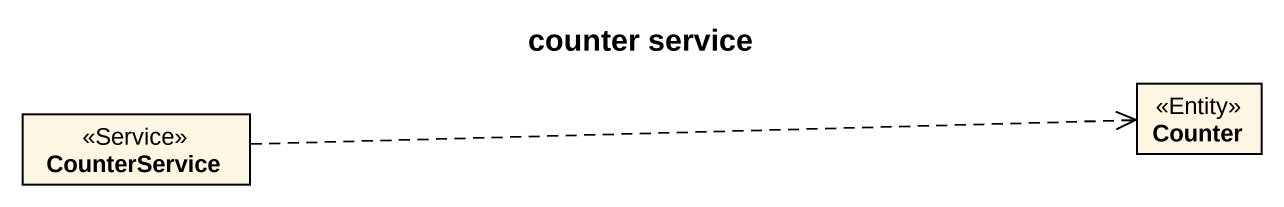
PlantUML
@startuml
title counter service
hide circle
hide empty members
class CounterService <<Service>>
class Counter <<Entity>>
CounterService .right.> Counter
@enduml
